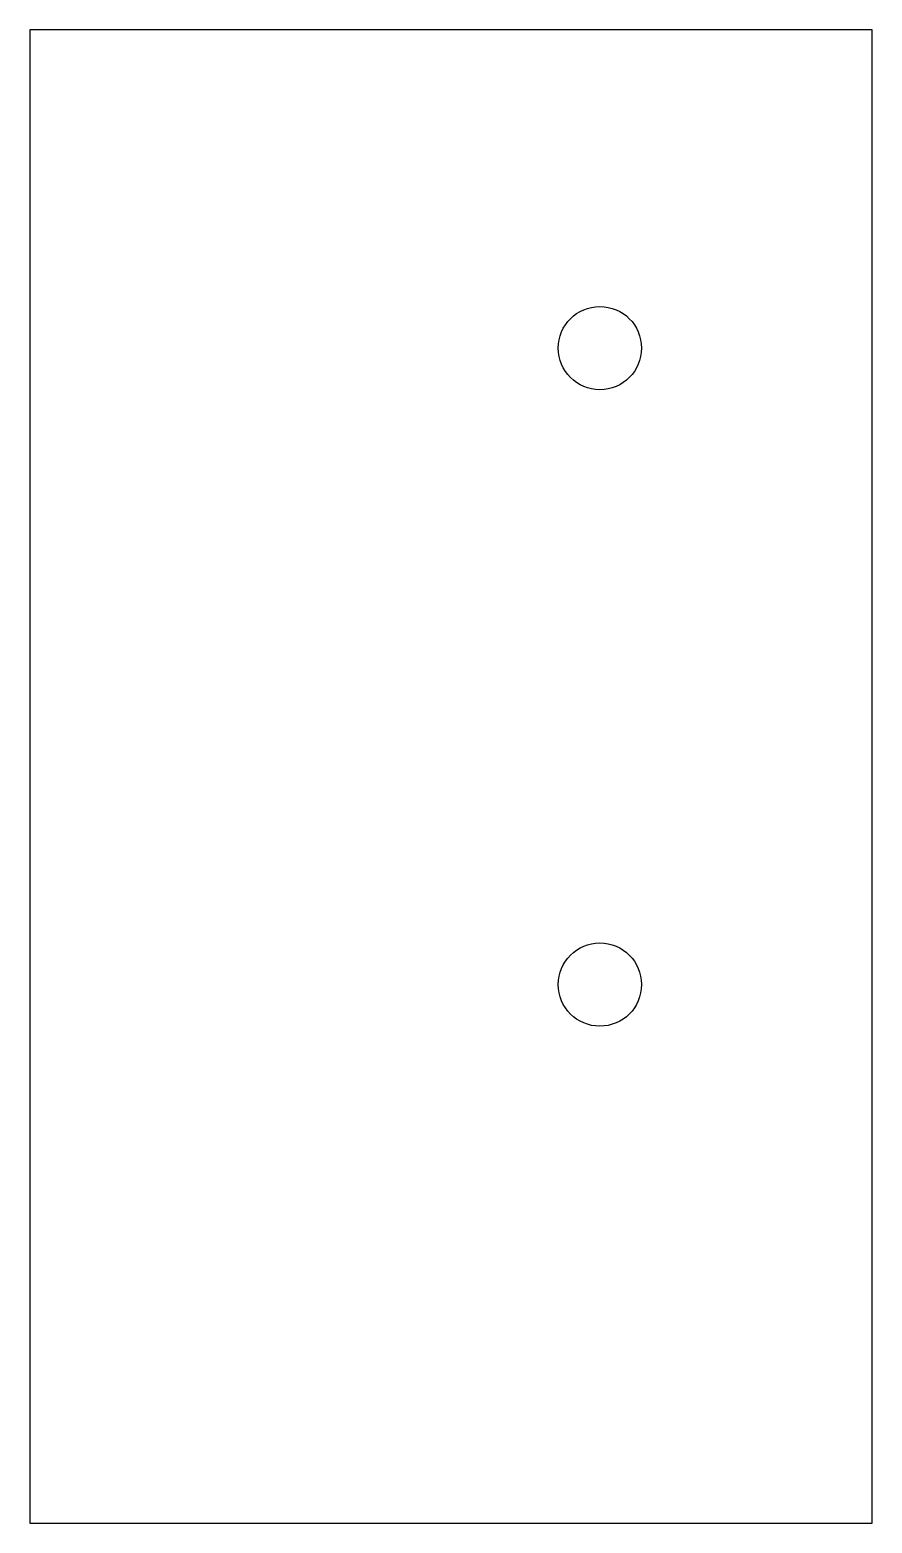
# Model space of a CAD drawing. Header units: millimetres. Extents: x -17.2 to 17.3, y -30.5 to 30.5.
import ezdxf

# ---------------------------------------------------------------- set-up
doc = ezdxf.new("R2010")
doc.units = ezdxf.units.MM

msp = doc.modelspace()

# ---------------------------------------------------------------- linework, layer by layer
for p, q in [((17.258, 30.539), (-17.152, 30.539)), ((-17.152, 30.539), (-17.152, -30.461)), ((17.258, -30.461), (17.258, 30.539)), ((-17.152, -30.461), (17.258, -30.461))]:
    msp.add_line(p, q)
for centre in [(6.136, 17.539), (6.136, -8.461)]:
    msp.add_circle(centre, 1.7)

doc.saveas('drawing.dxf')
